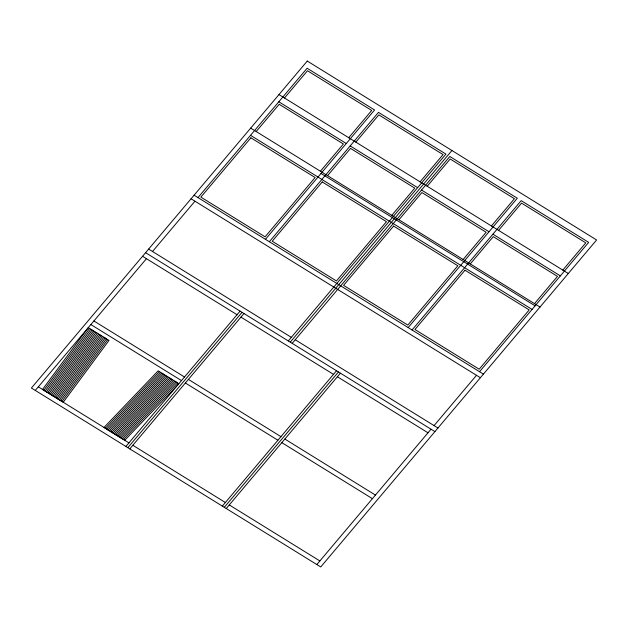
<?xml version="1.0" encoding="UTF-8"?>
<svg xmlns="http://www.w3.org/2000/svg" width="628" height="628" viewBox="0 0 628 628"><rect width="100%" height="100%" fill="white"/><g stroke="black" fill="none" stroke-linecap="round" stroke-linejoin="round"><path stroke-width="0.94" d="M89.6 328.405L43.819 390.239L45.177 390.961M47.704 392.641L93.478 330.807L92.12 330.085M94.773 331.608L49 393.442L50.358 394.164M52.885 395.844L98.659 334.01L97.301 333.287M99.954 334.81L54.173 396.645L55.539 397.367M58.059 399.047L103.84 337.212L106.43 338.814L60.649 400.648L62.007 401.371M105.135 338.013L59.354 399.848L60.72 400.57M35.294 390.435L146.45 258.689M152.51 251.498L194.955 201.196M197.985 197.6L307.116 68.248L374.586 109.971L265.448 239.323M256.193 131.535L279.185 104.287L343.406 144L320.421 171.248M284.492 97.999L307.477 70.752L371.697 110.465L348.713 137.713M269.341 241.733L378.48 112.381L445.943 154.096L288.307 340.941M327.557 175.659L350.542 148.412L414.77 188.125L391.778 215.38M355.848 142.124L378.833 114.877L443.062 154.59L420.069 181.837M125.898 446.461L240.084 311.119M127.845 447.67L242.031 312.328M129.792 448.871L243.978 313.529M290.254 342.15L451.932 150.508M292.201 343.351L449.836 156.505L517.307 198.228L408.169 327.581M398.913 219.792L421.906 192.545L486.127 232.258L463.134 259.505M427.205 186.257L450.197 159.01L514.418 198.723L491.434 225.97M222.343 506.105L336.529 370.763M224.29 507.306L338.476 371.964M226.237 508.515L340.423 373.173M412.062 329.99L521.201 200.638L588.664 242.353L479.533 371.713M470.27 263.917L493.263 236.67L557.483 276.391L534.499 303.638M498.569 230.382L521.554 203.134L585.783 242.848L562.79 270.095M316.842 564.541L431.028 429.199M434.058 425.611L476.503 375.301M160.784 372.428L106.603 429.065L105.378 428.186M110.489 431.467L164.669 374.83L167.189 376.51M165.965 375.63L111.784 432.268L109.256 430.588M115.67 434.67L169.843 378.032L171.075 378.904M172.433 379.626L118.252 436.272L117.028 435.392M119.618 436.994L120.843 437.873L175.024 381.227L176.256 382.107M122.138 438.674L176.319 382.028L178.839 383.708L124.729 440.275L123.504 439.396M177.614 382.829L123.433 439.474L120.914 437.795M90.825 329.284L92.19 330.006L46.409 391.841L49.062 393.364M93.415 330.885L96.068 332.408L50.295 394.243L51.653 394.965M96.005 332.487L97.364 333.209L51.59 395.043L54.243 396.566M98.596 334.088L101.249 335.611L55.468 397.446L56.834 398.168M101.187 335.69L102.545 336.412L56.763 398.246L59.425 399.769M102.482 336.49L103.84 337.212M106.36 338.892L107.726 339.615L61.944 401.449L63.302 402.171L109.021 340.415L107.655 339.693M43.882 390.161L42.523 389.439L88.234 327.683L90.895 329.205L45.114 391.04L46.472 391.762M278.973 94.585L568.309 273.51M278.824 101.783L346.295 143.506M350.181 145.916L417.651 187.639M421.545 190.041L489.008 231.763M492.901 234.173L560.372 275.896M250.682 128.12L540.009 307.045M321.026 173.446L535.111 305.836M250.533 135.318L532.081 309.431M194.091 195.198L483.427 374.115M191.061 198.786L480.389 377.711M148.616 249.088L291.337 337.346M295.231 339.756L437.952 428.013M145.586 252.684L434.921 431.609M142.556 256.279L237.054 314.714M240.948 317.124L333.499 374.359M337.393 376.761L427.998 432.794M93.902 320.963L184.506 376.996M188.4 379.406L280.952 436.641M284.845 439.043L375.45 495.076M90.872 324.558L181.476 380.592M185.37 382.994L277.921 440.228M281.815 442.638L372.42 498.671M38.324 386.84L128.928 442.873M132.822 445.276L225.374 502.51M229.267 504.92L319.872 560.953M174.961 381.306L173.728 380.427L119.548 437.072L118.323 436.193M173.666 380.505L171.138 378.833L116.957 435.471L114.437 433.791M169.78 378.103L168.547 377.232L114.374 433.87L113.142 432.99M168.485 377.31L167.26 376.431L113.079 433.069L111.847 432.19M164.599 374.908L163.374 374.029L109.194 430.667L107.961 429.788M163.304 374.107L162.079 373.228L107.898 429.866L106.666 428.987M162.008 373.307L159.488 371.627L105.308 428.265L104.083 427.385L158.193 370.826L159.426 371.705M307.265 61.049L31.4 388.026L320.735 566.951L596.6 239.975L307.265 61.049M250.886 137.822L200.866 197.106L265.094 236.827L315.115 177.536L250.886 137.822M322.25 181.947L272.23 241.238L336.451 280.952L386.471 221.668L322.25 181.947M393.607 226.08L343.587 285.363L407.815 325.084L457.836 265.793L393.607 226.08M464.971 270.205L414.951 329.496L479.172 369.209L529.192 309.926L464.971 270.205"/></g></svg>
